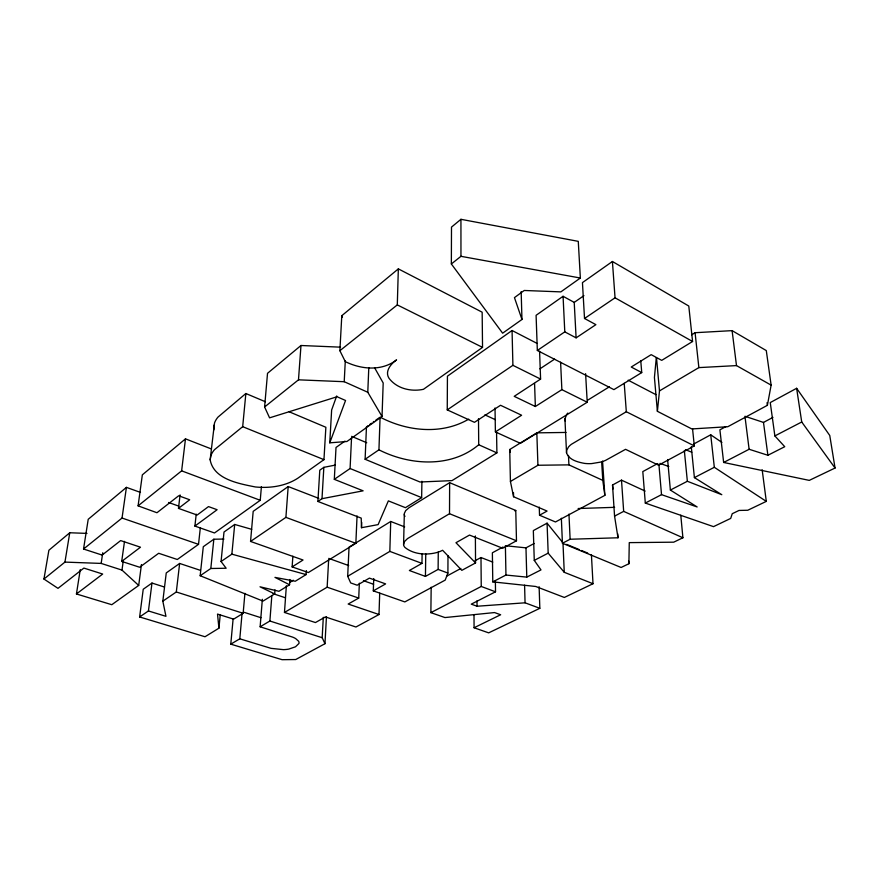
<?xml version="1.0" encoding="UTF-8"?>
<svg xmlns="http://www.w3.org/2000/svg" width="879" height="879" viewBox="0 0 879 879"><rect width="100%" height="100%" fill="white"/><g stroke="black" fill="none" stroke-linecap="round" stroke-linejoin="round"><path stroke-width="1.32" d="M403.571 544.508L404.373 541.706L407.482 538.629L449.51 513.721L449.641 482.681L515.764 510.468L516.489 540.794L502.689 548.254L469.496 535.069L455.97 542.717L475.55 562.934L461.827 570.35L442.609 550.276L440.489 551.276A26.293 12.361 0.9 0 1 436.105 552.726C425.744 555.242 413.58 554.341 405.032 547.507A16.855 7.9 1 0 1 403.582 544.508L404.34 513.391L405.68 510.622L409.065 507.71L449.641 482.681M451.356 263.964L451.498 227.101L460.937 219.31L578.272 241.351L580.36 278.028L560.846 291.883L524.225 290.477L514.457 297.618L521.961 319.473L502.634 333.185L451.356 263.964L460.959 256.316L580.36 278.028M495.02 407.977L495.393 431.897L521.61 415.24L500.536 405.274L474.462 422.327L447.246 409.889L447.433 376.168L512.061 330.504L536.959 343.337M373.74 578.558L373.3 590.864L404.823 601.917L445.192 580.107L447.905 573.064L447.993 555.748M422.107 553.968L421.964 563.384L409.35 570.504L425.436 576.415L438.116 569.416L438.269 552.034M474.001 614.586L474.078 627.749L500.634 614.762L494.569 612.564L444.95 617.563L430.875 612.641L431.171 587.227M425.436 576.415L425.755 553.847M335.273 465.101L323.846 467.342L319.791 470.188L317.901 501.459L361.214 518.116L361.5 527.708L378.124 524.609L388.364 500.876L405.439 507.677L421.645 497.624L421.909 481.22M561.351 518.225L562.428 543.244L621.112 567.482L628.892 563.736L629.265 542.629L673.721 542.178L682.906 537.761L680.785 515.182M373.3 590.864L385.628 583.898L369.422 578.118L357.171 585.205L350.699 582.931L347.688 576.283L389.837 551.397L390.715 521.478L404.67 526.895M339.876 350.699L397.297 304.903L398.341 268.875L482.164 312.199L482.538 347.381L423.447 389.309C411.064 391.946 396.923 388.672 389.023 378.289C384.486 371.356 391.001 363.785 396.55 359.885C381.86 371.421 361.192 369.488 345.304 361.632L339.876 350.699L341.799 315.693L398.341 268.875M286.367 585.81L284.466 612.454L315.462 622.552L325.406 616.926L355.94 627.002L379.003 614.52L379.706 593.193M336.701 395.968L331.636 410.01L329.768 442.829L346.93 441.489L382.035 416.503L383.189 382.98L374.52 367.62M496.558 432.435L496.899 452.872L452.004 480.626L419.964 482L365.115 459.277L378.937 449.817L380.091 417.129C407.153 431.369 441.566 435.039 468.727 419.151M361.5 527.708L361.719 522.39M379.003 614.52L348.183 604.038L358.731 598.083L359.357 583.162M382.035 416.503L367.785 392.265L368.795 367.719M365.115 459.277L366.455 426.842M292.872 556.209L292.125 566.889L308.353 572.548L355.852 543.321L357.05 515.929M347.688 576.283L349.04 547.145L390.715 521.478M317.901 501.459L322 498.69L363.126 490.823L334.306 479.341L350.084 468.529L351.545 437.687M367.785 392.265L344.216 381.706L345.315 360.588M284.466 612.454L327.153 587.194L328.647 559.769M233.144 618.585L230.781 644.153L282.093 659.689L295.718 659.536L324.977 643.703L326.439 616.695M334.306 479.341L336.02 447.455L344.931 441.115M324.977 643.703L322.175 637.714L323.307 617.311M265.414 401.758L245.856 393.506L217.959 417.129A55.036 29.337 5.2 0 0 214.52 422.964L210.147 459.816C213.718 479.374 238.934 483.637 255.328 486.955C269.842 488.416 285.345 486.263 297.783 478.242L323.955 459.651L325.867 427.271L289.114 411.757M322 498.69L323.846 467.342M289.916 579.514L289.554 584.766L274.962 577.382L295.278 581.239L306.112 574.58L306.364 570.603M329.768 442.829L345.557 400.483L337.064 396.759L269.578 417.844L264.601 406.977L298.486 379.827L300.981 345.502L340.536 347.161M292.125 566.889L303.046 560.011L250.548 541.442L285.906 517.368L288.18 486.559L318.835 498.393M223.947 539.058L213.839 539.223L203.291 546.705L200.17 575.734L262.986 601.104L274.666 593.918L274.973 589.842M262.349 599.291L260.129 626.793L269.886 621.014L271.809 595.962M196.226 514.149L194.896 526.071L214.498 532.971L260.25 500.294L261.404 486.702M164.329 586.996L151.979 583.052L143.233 589.249L139.629 616.959L205.016 636.748L218.926 628.188L217.52 614.069L233.638 619.146L243.153 613.3L244.911 593.358M250.548 541.442L253.185 511.347L288.18 486.559M264.601 406.977L267.524 373.311L300.981 345.502M230.781 644.153L239.802 638.813L242.088 613.081M656.283 357.874L654.426 377.476L657.393 411.317L691.817 428.941L727.801 426.722L767.4 405.318L771.125 385.134L766.29 350.578L732.097 330.636L695.08 332.712L691.674 334.822M210.147 459.816L211.015 455.377A55.816 28.589 5 0 1 214.476 449.696L242.681 426.678L245.856 393.506M200.17 575.734L210.817 568.493L226.156 568.252L221.068 561.505L231.869 554.166L234.693 524.455L251.702 529.323M218.926 628.188L220.2 615.135M221.068 561.505L224.002 532.026L234.693 524.455M210.817 568.493L213.839 539.223M657.393 411.317L659.481 390.902L656.525 357.896M124.51 541.376L121.698 561.417L139.662 567.252L158.681 553.276L177.305 559.494L198.522 544.343L200.313 527.993M213.905 425.183L213.806 429.919M139.629 616.959L148.441 610.96L165.955 616.322L162.824 601.159L176.316 591.974L179.635 563.45L200.335 570.328M194.896 526.071L217.124 509.721L208.499 506.59L197.149 515.05L178.47 508.381L189.688 499.766L178.679 495.767L156.956 512.732L138.091 505.854L181.634 470.847L185.48 438.852L210.861 448.751M178.47 508.381L180.074 494.91M162.824 601.159L166.252 572.932L179.635 563.45M148.441 610.96L151.979 583.052M80.264 569.636L76.44 593.962L111.787 604.708L138.695 585.436L141.453 564.571M138.091 505.854L142.343 474.847L185.48 438.852M138.695 585.436L121.983 570.097L123.28 560.824M121.698 561.417L140.486 547.199L120.654 540.585L102.118 555.067L83.538 549.023L122.038 518.039L126.422 487.373L140.475 492.416M121.983 570.097L101.162 563.417L102.755 552.748M83.538 549.023L88.219 519.291L126.422 487.373M692.542 428.732L694.311 445.906L658.558 465.2L625.551 449.323L605.576 460.365A28.073 14.701 -3.6 0 1 600.412 462.134L591.732 463.585A20.777 10.834 -3.6 0 1 584.381 463.365C577.745 462.112 568.922 459.959 566.526 452.795L564.933 418.767L566.933 414.097A25.436 13.811 -3.9 0 1 567.823 413.086M76.44 593.962L102.689 574.042L83.879 568.087L57.992 588.348L43.95 579.041L64.947 562.099L69.76 532.762L86.988 533.399M43.95 579.041L48.894 550.232L69.76 532.762M478.495 418.712L478.714 444.752C451.169 468.177 409.647 465.496 378.937 449.817M367.29 426.238L368.136 425.645M369.828 424.436L371.531 423.228M373.234 422.019L374.08 421.404M375.794 420.195L377.509 418.964M378.366 418.36L379.234 417.745M641.736 372.597L631.232 367.026L651.185 354.655L661.722 360.368L692.575 341.491L688.784 306.035L612.41 261.492L582.447 282.609L584.524 318.484L595.885 324.659L576.108 337.855L574.218 302.398L563.065 296.278L536.091 315.308L537.333 350.468L613.905 389.628L641.736 372.597L640.747 360.566M574.218 302.398L583.931 295.652M447.246 409.889L512.907 365.323L512.061 330.504M537.333 350.468L564.79 331.866L563.065 296.278M584.524 318.484L615.047 297.805L612.41 261.492M539.882 368.872L554.627 359.115M539.574 351.193L540.596 379.08L514.204 396.341L535.355 406.505L561.868 389.65L587.227 402.252L585.601 373.674M289.883 582.359L293.311 580.25M587.743 400.143L609.378 386.815M289.554 584.766L278.94 591.292L260.019 586.798L274.666 593.918M539.256 507.117L539.53 515.226L547.079 511.062L513.578 496.756L510.424 481.472L509.732 449.51L536.827 432.853L566.054 432.446M587.227 402.252L520.39 443.324L495.393 431.897M659.481 390.902L698.871 367.609L736.492 365.598L771.125 385.134M694.311 445.906L626.32 411.746L571.46 444.258A25.81 13.471 -3.7 0 0 568.493 447.004L566.658 450.345L566.526 452.795M510.424 481.472L537.926 465.255L568.911 464.87L602.796 480.373L604.862 495.36L555.484 521.972L539.53 515.226M514.907 510.952L515.764 510.468M562.428 543.244L570.13 539.245L617.992 537.783L614.564 516.116L612.52 485.021L621.497 480.143L645.164 491.086M446.62 576.184L460.838 568.471M475.067 560.747L480.989 557.528L492.756 562.099M503.019 547.024L492.372 552.781L492.778 581.876L535.75 586.48L564.34 597.456L593.006 583.722L591.402 554.605M593.006 583.722L564.252 572.295L562.978 542.848L547.068 523.17L533.333 530.597L534.267 560.373L540.981 569.9L526.785 577.118L505.952 575.042L492.778 581.876M657.646 463.552L642.813 471.583L645.307 503.063L713.517 526.642L730.702 518.412L732.24 513.71L739.03 510.446L747.765 510.249L766.301 501.382L762.159 469.76M693.443 444.17L710.726 434.808L721.912 442.401M725.867 426.612L719.901 429.842L723.648 462.464L809.273 480.384L835.05 468.035L829.754 435.479L796.627 388.298L770.257 402.582L774.871 435.918L784.738 446.708L767.894 455.267L749.117 449.268L723.648 462.464M505.952 575.042L505.392 545.738L525.972 547.848L534.146 543.508M749.117 449.268L744.942 416.283L763.488 422.414L772.949 417.393M614.564 516.116L623.672 511.38L682.906 537.761M430.875 612.641L481.242 586.469L495.525 591.798L495.371 580.832M534.267 560.373L548.177 553.155L547.068 523.17M645.307 503.063L661.524 494.657L697.157 506.963L670.369 490.064L667.611 459.541M670.369 490.064L687.356 481.274L721.802 494.701L694.399 477.616L691.279 446.752M694.399 477.616L714.319 467.298L766.301 501.382M774.871 435.918L801.725 421.997L796.627 388.298M495.525 591.798L471.287 604.148L477.055 606.235L525.06 602.807L539.838 608.312L539.124 586.743M539.838 608.312L488.669 632.858L474.078 627.749M578.162 508.523L614.608 507.337M64.947 562.099L101.162 563.417M298.486 379.827L344.216 381.706M231.869 554.166L306.112 574.58M239.802 638.813L271.051 648.35L283.434 649.647A16.976 6.768 3.4 0 0 288.817 649.087L295.509 646.79L298.926 643.494A15.591 6.23 3.4 0 0 298.585 641.209L295.685 638.604A20.415 8.142 3.5 0 0 292.641 637.121L260.129 626.793M176.316 591.974L243.153 613.3M244.098 612.322L260.953 617.706M269.886 621.014L322.175 637.714M273.116 593.688L285.17 597.698M327.153 587.194L358.731 598.083M122.038 518.039L198.522 544.343M363.434 580.689L373.575 584.282M168.581 502.48L178.811 506.139M660.041 463.376L668.842 466.529M328.724 558.396L348.688 565.56M285.906 517.368L355.852 543.321M389.837 551.397L421.964 563.384M438.116 569.416L447.905 573.064M181.634 470.847L260.25 500.294M685.466 449.674L691.773 452.224M242.681 426.678L323.955 459.651M449.51 513.721L516.489 540.794M350.084 468.529L421.645 497.624M566.691 544.387L579.041 549.496M581.513 550.518L587.699 553.067M351.611 436.347L366.719 442.741M478.714 444.752L496.899 452.872M484.889 414.855L495.295 419.679M512.907 365.323L540.596 379.08M397.297 304.903L482.538 347.381M628.166 380.189L655.921 394.649M564.79 331.866L576.108 337.855M615.047 297.805L692.575 341.491M548.177 553.155L564.252 572.295M801.725 421.997L835.05 468.035M341.799 315.693L342.469 317.099M565.351 421.327L564.933 418.767M509.732 449.51L510.249 452.125M612.52 485.021L613.124 488.955M767.037 402.692L767.4 405.318M602.554 461.134L604.862 495.36M763.488 422.414L767.894 455.267M732.097 330.636L736.492 365.598M710.726 434.808L714.319 467.298M695.08 332.712L698.871 367.609M684.334 450.509L687.356 481.274M658.898 464.255L661.524 494.657M624.222 383.332L626.32 411.746M628.694 561.033L628.892 563.736M621.497 480.143L623.672 511.38M617.728 533.806L617.992 537.783M601.643 461.673L602.796 480.373M568.471 455.41L568.911 464.87M568.955 514.116L570.13 539.245M560.604 362.214L561.868 389.65M536.827 432.853L537.926 465.255M534.575 383.464L535.355 406.505M521.159 291.619L521.961 319.473M525.972 547.848L526.785 577.118M524.587 585.172L525.06 602.807M513.49 492.647L513.578 496.756M480.989 557.528L481.242 586.469M477.011 600.829L477.055 606.235M475.374 535.981L475.55 562.934M460.937 219.31L460.959 256.316M404.944 516.434A16.646 8.131 0.9 0 1 404.285 514.38"/></g></svg>
